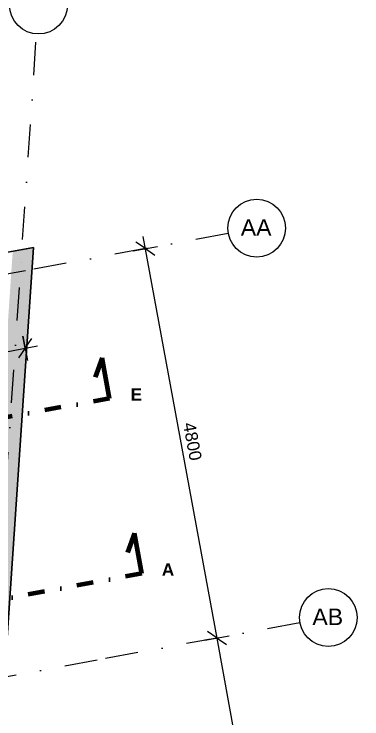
# Model space of a CAD drawing. Header units: millimetres. Extents: x -45523 to 44975, y -3459 to 74573.
# Drawn here: x 21993 to 26212, y 10485 to 19029 of the extents above; entities that cross this region are included whole.
import ezdxf

# ---------------------------------------------------------------- set-up
doc = ezdxf.new("R2010")
doc.units = ezdxf.units.MM
doc.linetypes.add('HA_DashDot_10mm-S3mm', pattern=[1000, 400, -300, 0, -300])
doc.linetypes.add('HA_DashDot_6mm-S2mm', pattern=[600, 200, -200, 0, -200])
for name, color, linetype, lineweight in [('A-____-____-DIMS', 9, 'Continuous', 5), ('A-____-____-DIMS-100', 9, 'Continuous', 5), ('A-WALL-____-MCUT', 9, 'Continuous', 9), ('A-WALL-____-PATT', 9, 'Continuous', 25), ('G-____-____-SYMB', 9, 'Continuous', 5), ('S-GRID-____-IDEN', 9, 'Continuous', 9), ('S-GRID-____-OTLN', 9, 'Continuous', 5)]:
    doc.layers.add(name, color=color, linetype=linetype, lineweight=lineweight)
doc.styles.add('Arial_1', font='arial.ttf', dxfattribs={"height": 200})
doc.styles.add('Arial_2', font='arial.ttf', dxfattribs={"height": 150})
doc.styles.add('Arial_B_1', font='arialbd.ttf', dxfattribs={"height": 150})
doc.dimstyles.new('Inner_Dimensions_2', dxfattribs={"dimscale": 304.8, "dimtxt": 153.03891, "dimasz": 0.656168, "dimexe": 0.492126, "dimexo": 0.0625, "dimgap": 0.065617, "dimtad": 1, "dimdec": 0, "dimzin": 0, "dimdsep": 46, "dimtxsty": 'Arial_2', "dimblk1": 'OBLIQUE', "dimblk2": 'OBLIQUE', "dimsah": 1, "dimcen": 0.09, "dimdle": 0.492126, "dimazin": 0, "dimtfac": 1, "dimtdec": 4, "dimtix": 1, "dimtmove": 2, "dimatfit": 3, "dimfxl": 0.492126, "dimfxlon": 1, "dimtvp": 1, "dimtolj": 1, "dimtzin": 0, "dimlwd": 9, "dimlwe": 9, "dimarcsym": 2})
doc.dimstyles.new('Inner_Dimensions_3', dxfattribs={"dimscale": 304.8, "dimtxt": 153.03891, "dimasz": 0.656168, "dimexe": 0.492126, "dimexo": 0.0625, "dimgap": 0.065617, "dimtad": 1, "dimdec": 0, "dimzin": 0, "dimdsep": 46, "dimtxsty": 'Arial_2', "dimblk1": 'OBLIQUE', "dimblk2": 'OBLIQUE', "dimsah": 1, "dimcen": 0.09, "dimdle": 0.492126, "dimazin": 0, "dimtfac": 1, "dimtdec": 4, "dimtix": 1, "dimtmove": 0, "dimatfit": 3, "dimfxl": 0.492126, "dimfxlon": 1, "dimtvp": 1, "dimtolj": 1, "dimtzin": 0, "dimlwd": 9, "dimlwe": 9, "dimarcsym": 2})

# ---------------------------------------------------------------- blocks, each defined once
blk = doc.blocks.new('Grid - Radius 3_5mm-353793-1PP_GARAZ')
at = {"layer": 'S-GRID-____-IDEN'}
blk.add_circle((0, 0), 3.5, dxfattribs=at)
blk = doc.blocks.new('Section - Detail Number-933961-1PP_GARAZ')
at = {"layer": 'G-____-____-SYMB', "lineweight": 100}
for p, q in [((0, 5), (1.25, 2.835)), ((0, 0), (0, 5))]:
    blk.add_line(p, q, dxfattribs=at)
blk = doc.blocks.new('DIMBLOCK321-1PP_GARAZ')
at = {"layer": 'A-____-____-DIMS-100', "lineweight": 9}
for p, q in [((22100.4, 15126.3), (22154.7, 14831.2)), ((22127.5, 14978.8), (22100.4, 15126.3)), ((22127.5, 14978.8), (22207.8, 15095.2)), ((16789.1, 13996.4), (22275, 15005.9)), ((22127.5, 14978.8), (22047.3, 14862.3)), ((16762, 14143.9), (16816.3, 13848.8)), ((16789.1, 13996.4), (16762, 14143.9)), ((16789.1, 13996.4), (16869.4, 14112.8)), ((16789.1, 13996.4), (16708.9, 13879.9))]:
    blk.add_line(p, q, dxfattribs=at)
at = {"layer": 'A-____-____-DIMS-100', "color": 0, "lineweight": 9, "insert": (18547.8, 14538.3), "char_height": 150, "width": 553.765, "attachment_point": 1, "rotation": 10.42709, "line_spacing_factor": 0.941778, "style": 'Arial_2'}
blk.add_mtext('5428', dxfattribs=at)
blk = doc.blocks.new('_Oblique')
at = {"color": 0, "linetype": 'ByBlock', "lineweight": -2}
blk.add_line((-0.5, -0.5), (0.5, 0.5), dxfattribs=at)
blk = doc.blocks.new('DIMBLOCK551-1PP_GARAZ')
at = {"layer": 'A-____-____-DIMS-100', "lineweight": 9}
for p, q in [((24454.2, 11465.2), (24337.7, 11545.4)), ((24306.6, 11438), (24601.7, 11492.3)), ((24454.2, 11465.2), (24306.6, 11438)), ((25721.1, 4580.7), (24454.2, 11465.2)), ((24454.2, 11465.2), (24570.6, 11384.9)), ((25693.9, 4728.3), (25577.5, 4808.5)), ((25546.4, 4701.1), (25841.4, 4755.4)), ((25693.9, 4728.3), (25546.4, 4701.1)), ((25693.9, 4728.3), (25810.4, 4648))]:
    blk.add_line(p, q, dxfattribs=at)
at = {"layer": 'A-____-____-DIMS-100', "color": 0, "lineweight": 9, "insert": (25243.5, 8362.5), "char_height": 150, "width": 553.765, "attachment_point": 1, "rotation": 280.42709, "line_spacing_factor": 0.941778, "style": 'Arial_2'}
blk.add_mtext('6850', dxfattribs=at)
blk = doc.blocks.new('DIMBLOCK552-1PP_GARAZ')
at = {"layer": 'A-____-____-DIMS-100', "lineweight": 9}
for p, q in [((24454.2, 11465.2), (23558.3, 16333.4)), ((23585.4, 16185.9), (23469, 16266.1)), ((23437.9, 16158.7), (23733, 16213)), ((23585.4, 16185.9), (23437.9, 16158.7)), ((23585.4, 16185.9), (23701.9, 16105.6)), ((24454.2, 11465.2), (24337.7, 11545.4)), ((24306.6, 11438), (24601.7, 11492.3)), ((24454.2, 11465.2), (24306.6, 11438)), ((24454.2, 11465.2), (24570.6, 11384.9))]:
    blk.add_line(p, q, dxfattribs=at)
at = {"layer": 'A-____-____-DIMS-100', "color": 0, "lineweight": 9, "insert": (24189.2, 14091.3), "char_height": 150, "width": 553.765, "attachment_point": 1, "rotation": 280.42709, "line_spacing_factor": 0.941778, "style": 'Arial_2'}
blk.add_mtext('4800', dxfattribs=at)

msp = doc.modelspace()

# ---------------------------------------------------------------- hatches: boundary and pattern name
at = {"layer": 'A-WALL-____-PATT', "lineweight": 9}
msp.add_hatch(color=256, dxfattribs=at).paths.add_polyline_path([(21865.4, 10832.2), (22229.8, 16200.8), (21976.1, 16154.1), (21616, 10849.2)])

# ---------------------------------------------------------------- linework, layer by layer
at = {"layer": 'A-WALL-____-MCUT', "lineweight": 25}
for p in [(7453.1, 13481.5), (21379.3, 3669.9)]:
    msp.add_line(p, (22229.8, 16200.8), dxfattribs=at)
at = {"layer": 'G-____-____-SYMB', "linetype": 'HA_DashDot_6mm-S2mm', "lineweight": 100}
for p, q in [((23151.2, 14370.6), (21006.7, 13975.9)), ((23542.2, 12246.3), (21397.6, 11851.6))]:
    msp.add_line(p, q, dxfattribs=at)
at = {"layer": 'S-GRID-____-OTLN', "linetype": 'HA_DashDot_10mm-S3mm', "lineweight": 9}
for p, q in [((22095.9, 16295.3), (22265.2, 18789.6)), ((24591.5, 16371), (22132.8, 15918.6)), ((21148.9, 2342.8), (22095.9, 16295.3)), ((22132.8, 15918.6), (-3972, 11114.7)), ((25460.2, 11650.3), (23001.5, 11197.8)), ((23001.5, 11197.8), (-4917.8, 6060))]:
    msp.add_line(p, q, dxfattribs=at)

# ---------------------------------------------------------------- block references
at = {"layer": 'G-____-____-SYMB', "lineweight": 100, "extrusion": (0, 0, -1), "xscale": 99.99999999999994, "yscale": 99.99999999999994, "zscale": 99.99999999999994, "rotation": 349.5729113389183}
for p in [(-23151.2, 14370.6), (-23542.2, 12246.3)]:
    msp.add_blockref('Section - Detail Number-933961-1PP_GARAZ', p, dxfattribs=at)
at = {"layer": 'S-GRID-____-IDEN'}
for p, xscale, yscale, zscale, rotation in [((22288.9, 19138.7), 99.99999999999994, 99.99999999999994, 99.99999999999994, 356.1171574003677), ((24935.7, 16434.4), 99.99999999999991, 99.99999999999991, 99.99999999999991, 100.4270886610821), ((25804.4, 11713.6), 99.99999999999991, 99.99999999999991, 99.99999999999991, 100.4270886610821)]:
    msp.add_blockref('Grid - Radius 3_5mm-353793-1PP_GARAZ', p, dxfattribs=dict(at, xscale=xscale, yscale=yscale, zscale=zscale, rotation=rotation))

# ---------------------------------------------------------------- texts
at = {"layer": 'G-____-____-SYMB', "char_height": 150, "attachment_point": 1, "style": 'Arial_B_1'}
for s, insert, width in [('\\fArial|b1|i0|c0|p34|;E', (23406.5, 14494.1), 168.354), ('\\fArial|b1|i0|c0|p34|;A', (23784.4, 12369.7), 184.388)]:
    msp.add_mtext(s, dxfattribs=dict(at, insert=insert, width=width))
at = {"layer": 'S-GRID-____-IDEN', "lineweight": 5, "char_height": 200, "width": 464.979, "attachment_point": 1, "style": 'Arial_1'}
for s, insert in [('AA', (24742.6, 16542.6)), ('AB', (25611.3, 11821.9))]:
    msp.add_mtext(s, dxfattribs=dict(at, insert=insert))

# ---------------------------------------------------------------- dimensions: what is measured, and where the dimension line sits
at = {"layer": 'A-____-____-DIMS', "lineweight": 9}
for base, p1, p2, override, picture, middle in [((23585.4, 16185.9), (24306.6, 11438), (23437.9, 16158.7), {"dimpost": '<>', "dimfxl": 4800}, 'DIMBLOCK552-1PP_GARAZ', (24114.8, 13843)), ((24454.2, 11465.2), (25546.4, 4701.1), (24306.6, 11438), {"dimpost": '<>', "dimfxl": 6850}, 'DIMBLOCK551-1PP_GARAZ', (25169, 8114.2))]:
    dim = msp.add_linear_dim(base=base, p1=p1, p2=p2, angle=280.42709, dimstyle='Inner_Dimensions_3', override=override, dxfattribs=at)
    dim.commit()
    dim.dimension.update_dxf_attribs({"geometry": picture, "text_midpoint": middle})
dim = msp.add_linear_dim(base=(22127.5, 14978.8), p1=(16762, 14143.9), p2=(22100.4, 15126.3), angle=10.42709, dimstyle='Inner_Dimensions_2', override={"dimpost": '<>', "dimfxl": 5428.022851}, dxfattribs=at)
dim.commit()
dim.dimension.update_dxf_attribs({"geometry": 'DIMBLOCK321-1PP_GARAZ', "text_midpoint": (18838.2, 14490.1), "dimtype": 160, "text_rotation": 10.42709})

doc.saveas('drawing.dxf')
